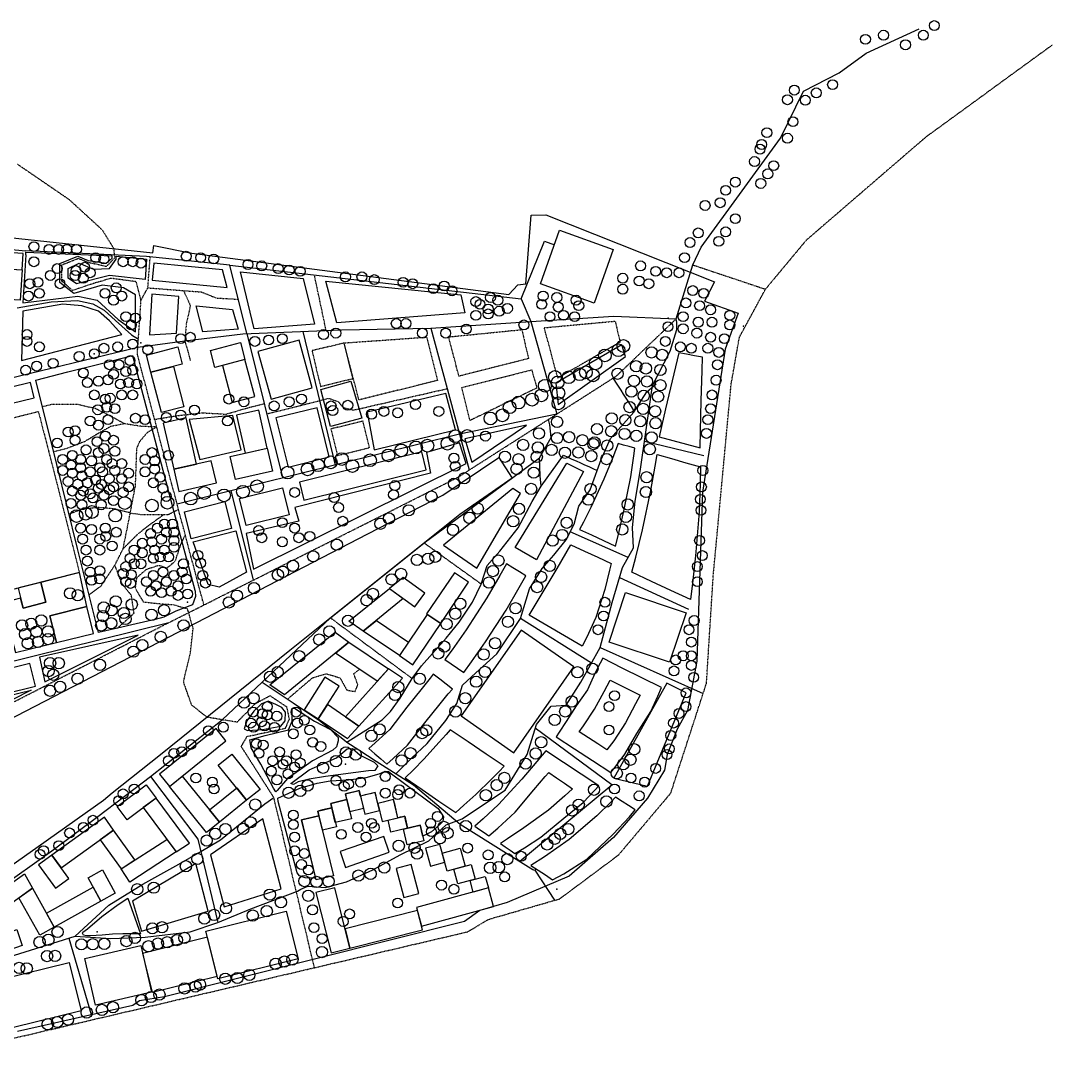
# Model space of a CAD drawing. Header units: metres. Extents: x -41 to 1419, y -123 to 1068.
# Drawn here: x 667 to 1419, y 256 to 1003 of the extents above; entities that cross this region are included whole.
import ezdxf

# ---------------------------------------------------------------- set-up
doc = ezdxf.new("R2010")
doc.units = ezdxf.units.M
for name, pattern in [('Border', [0.012, 0.004, -0.001, 0.004, -0.001, 0.001, -0.001]), ('Center', [0.004, 0.0025, -0.0005, 0.0005, -0.0005]), ('DashDot', [0.006, 0.004, -0.001, 0, -0.001]), ('Dashed', [0.01, 0.005, -0.005]), ('DOT', [1200, 600, -600]), ('Hidden', [0.004, 0.002, -0.002])]:
    doc.linetypes.add(name, pattern=pattern)
for name, color, linetype, true_color in [('Buildings', 32, 'Continuous', 0xbf7500), ('bus stops', 225, 'Continuous', 0xa05c8b), ('Cycle Park', 18, 'Continuous', 0x000000), ('Green_Spaces', 3, 'Continuous', 0x1bff00), ('metro', 18, 'Continuous', 0x000000), ('parking', 122, 'Continuous', 0x1ccbb2), ('Pavement', 252, 'Continuous', 0x829093), ('Site', 225, 'Continuous', 0xb22c80), ('Street', 26, 'Continuous', 0x782a1d), ('Tree$Tree_type_1', 18, 'Continuous', 0x000000), ('Tree$Tree_type_2', 99, 'Continuous', 0x184c16)]:
    doc.layers.add(name, color=color, linetype=linetype, true_color=true_color)

msp = doc.modelspace()

# ---------------------------------------------------------------- linework, layer by layer
at = {"layer": 'Buildings'}
for points in [[(603.52, 825.14), (668.47, 821.13), (669.21, 833.05), (604.26, 837.06)], [(655.94, 821.9), (668.47, 821.13), (667.11, 799.08), (654.57, 799.85)], [(763.13, 813.59), (817.71, 808.34), (814.42, 821.23), (764.33, 826.05)], [(827.63, 819.7), (873.29, 814.78), (881.31, 781.45), (837.4, 778.11)], [(889.66, 812.98), (988.09, 802.88), (991.03, 789.75), (897.77, 782.49)], [(761.15, 773.66), (780.88, 775.02), (782.47, 801.7), (762.89, 803.36)], [(795.21, 794.95), (821.71, 792.13), (825.72, 777.85), (800.06, 775.89)], [(827.52, 768.2), (830.79, 755.79), (808.81, 750.01), (805.54, 762.42)], [(849.87, 726.81), (879.83, 735.12), (870.2, 769.83), (840.25, 761.52)], [(781.8, 764.99), (785.07, 752.47), (762.24, 746.5), (758.96, 759.02)], [(1162.44, 691.4), (1162.68, 703.76), (1163.2, 725.8), (1163.85, 747.84), (1164.17, 757.53), (1158.37, 758.56), (1152.57, 759.6), (1146.77, 760.64), (1142.02, 740.28), (1137.27, 719.92), (1132.52, 699.56), (1142.49, 696.84), (1152.46, 694.12)], [(830.79, 755.79), (814.45, 751.49), (821.53, 724.6), (837.86, 728.9)], [(762.24, 746.5), (778.63, 750.79), (786.3, 721.42), (769.91, 717.14)], [(601.25, 721.2), (603.96, 710.09), (677.11, 727.92), (674.4, 739.03)], [(862.13, 677.5), (892.08, 684.87), (883.28, 720.64), (853.33, 713.27)], [(778.93, 675.9), (795.51, 679.68), (787.85, 713.25), (771.28, 709.47)], [(1102.57, 694.61), (1098.68, 684.33), (1092.28, 668.76), (1082.71, 648.01), (1077.37, 637.43), (1074.56, 632.1), (1083.29, 628.04), (1092.01, 623.98), (1100.74, 619.92), (1102.82, 628.41), (1106.93, 646.54), (1111.8, 670.32), (1114.11, 685.67), (1114.88, 691.3), (1110.78, 692.4), (1106.67, 693.51)], [(823.86, 668.36), (820.06, 685.14), (847.03, 691.24), (850.83, 674.46)], [(873.67, 653.35), (962.82, 675.39), (959.56, 688.57), (870.41, 666.54)], [(1112.55, 600.83), (1115.51, 611.87), (1120.44, 631.8), (1126.53, 660.46), (1129.62, 678.06), (1130.99, 686.72), (1141.51, 683.68), (1152.03, 680.65), (1162.55, 677.61), (1162.45, 665.28), (1161.76, 644.97), (1158.97, 612.76), (1156.9, 592.88), (1155.46, 580.96), (1141.15, 587.58), (1126.85, 594.2)], [(809.94, 665.92), (806.25, 682.13), (778.93, 675.9), (782.63, 659.69)], [(1027.54, 618.87), (1065.3, 680.27), (1077.39, 674.3), (1043.07, 609.92)], [(826.77, 654.62), (858.21, 662.35), (863.07, 642.58), (831.63, 634.85)], [(975.34, 620.51), (999.69, 603.93), (1031.4, 658.1), (1025.85, 661.87)], [(786.74, 644.96), (816.06, 652.34), (821.02, 632.63), (791.69, 625.26)], [(1076.54, 547.05), (1063.67, 554.54), (1050.81, 562.03), (1037.94, 569.52), (1048.05, 586.61), (1058.16, 603.7), (1068.26, 620.8), (1078.02, 616.29), (1087.77, 611.78), (1097.52, 607.27), (1096.44, 602.41), (1092.91, 588.31), (1086.37, 567.98), (1079.6, 553.09)], [(1021.34, 607.11), (1016.55, 598.46), (1007.02, 582.17), (991.98, 558.97), (981.71, 544.48), (976.49, 537.43), (981.08, 534.23), (985.66, 531.04), (990.24, 527.84), (995.79, 535.66), (1006.06, 550.15), (1021.1, 573.35), (1030.63, 589.64), (1035.42, 598.29), (1030.73, 601.23), (1026.03, 604.17)], [(936.08, 589.12), (954.5, 575.63), (961.76, 585.55), (946.07, 597.04)], [(973.39, 563.57), (993.62, 593.59), (983.34, 600.52), (963.11, 570.5)], [(682.07, 593.45), (665.43, 589.21), (669.11, 574.76), (685.75, 579)], [(906.45, 565.31), (936.08, 589.12), (946.13, 581.76), (916.96, 557.9)], [(693.51, 549.66), (720.3, 556.29), (715.45, 575.86), (688.67, 569.24)], [(943.31, 540.15), (916.96, 557.9), (926.63, 565.81), (949.98, 550.04)], [(953.14, 533.52), (973.39, 563.57), (963.56, 570.2), (943.31, 540.15)], [(848.78, 518.85), (896.57, 557.26), (906.56, 549.91), (859.53, 511.67)], [(988.22, 496.26), (1026.61, 469.39), (1070.34, 531.88), (1031.96, 558.74)], [(906.56, 549.91), (935.26, 530.6), (927.16, 521.48), (896.8, 541.98)], [(611.22, 501.3), (678.07, 517.8), (673.97, 534.41), (607.12, 517.91)], [(1134.21, 516.82), (1119.95, 523.95), (1105.69, 531.08), (1091.43, 538.21), (1089.58, 534.57), (1085.64, 527.03), (1080.37, 515.19), (1072.14, 503.64), (1064.82, 492.08), (1059.72, 484.31), (1057.54, 480.97), (1070.77, 472.35), (1084.01, 463.73), (1097.24, 455.1), (1100.41, 459), (1107.59, 468.36), (1116.34, 483.35), (1126.5, 499.43), (1131.66, 510.62)], [(935.26, 530.6), (904.03, 495.5), (913.83, 488.74), (945.53, 523.69)], [(967.97, 526.52), (965.77, 523.76), (959.85, 516.33), (948.75, 502.51), (936.23, 486.41), (925.71, 476.51), (921.06, 472.46), (925.42, 468.67), (929.77, 464.87), (934.13, 461.08), (938.78, 465.12), (949.29, 475.03), (961.81, 491.12), (972.91, 504.94), (978.83, 512.37), (982.05, 515.78), (977.36, 519.36), (972.66, 522.94)], [(884.22, 494.12), (899.36, 517.99), (889.04, 524.53), (873.91, 500.66)], [(1096.74, 522.2), (1104.02, 518.62), (1111.3, 515.04), (1118.58, 511.46), (1115.41, 504.95), (1108.02, 491.21), (1099.41, 478.18), (1094.49, 471.44), (1087.78, 475.86), (1081.06, 480.29), (1074.35, 484.72), (1077.4, 489.1), (1085.42, 501.26), (1092.58, 513.96)], [(913.83, 488.74), (890.85, 504.58), (884.22, 494.12), (905.37, 479.77)], [(775.71, 444.92), (816.95, 478.1), (809.83, 486.96), (768.58, 453.78)], [(980.23, 486.03), (977.35, 482.76), (972.07, 476.83), (961.32, 465.04), (953.25, 456.69), (947.57, 451.03), (959.81, 442.63), (972.05, 434.23), (984.29, 425.83), (990.31, 431.13), (998.89, 438.95), (1010.36, 450.05), (1016, 455.63), (1019.5, 459.68), (1006.41, 468.47), (993.32, 477.25)], [(831.97, 434.76), (811.3, 460.45), (821.12, 468.35), (841.79, 442.66)], [(1088.59, 445.36), (1075.69, 453.87), (1062.78, 462.37), (1049.87, 470.88), (1043.49, 463.03), (1032.44, 450.21), (1015.37, 431.7), (1004.39, 421.37), (998.21, 415.9), (1001.61, 413.6), (1005, 411.3), (1008.4, 409), (1014.99, 414.47), (1027.74, 426.05), (1041.34, 442.34), (1049.49, 451.99), (1052.06, 455.12), (1057.81, 451.14), (1063.57, 447.17), (1069.32, 443.2), (1063.72, 437.96), (1051.83, 427.6), (1034, 414.68), (1022.12, 406.65), (1016.86, 403.26), (1020.37, 400.88), (1023.89, 398.5), (1027.4, 396.12), (1034.47, 400.22), (1046.24, 407.82), (1063.19, 421.79), (1077.24, 433.23), (1085.71, 442.16)], [(775.71, 444.92), (785.06, 452.44), (812.12, 418.8), (802.77, 411.28)], [(737.7, 430.23), (758.86, 445.95), (766, 436.34), (744.84, 420.62)], [(812.12, 418.8), (804.9, 427.77), (824.75, 443.74), (831.97, 434.76)], [(766, 436.34), (756.66, 429.41), (780.63, 397.17), (790.35, 403.56)], [(907.07, 426.32), (903.92, 439.4), (913.87, 441.8), (917.03, 428.71)], [(914.84, 437.81), (918.01, 424.64), (928.83, 427.25), (925.65, 440.41)], [(1100.65, 437), (1097.52, 433.76), (1087.07, 423.41), (1067.02, 406.15), (1049.07, 393.51), (1039.14, 387.28), (1044.39, 383.84), (1049.64, 380.4), (1054.89, 376.95), (1063, 381.34), (1079.81, 391.98), (1099.09, 410.19), (1110.81, 422.78), (1115.14, 427.82), (1110.31, 430.88), (1105.48, 433.94)], [(887.21, 412.96), (883.84, 426.95), (893.96, 429.39), (897.34, 415.4)], [(896.59, 418.5), (893.21, 432.51), (904.9, 435.33), (908.28, 421.32)], [(927.55, 432.53), (930.75, 419.26), (942.24, 422.03), (939.04, 435.3)], [(690.15, 394.87), (696.85, 385.59), (735.05, 413.13), (728.36, 422.41)], [(805.74, 395.12), (815.53, 357.22), (857.13, 370.23), (843.78, 421.16)], [(882.55, 376.75), (872.01, 420.48), (884.66, 423.53), (895.2, 379.8)], [(935.01, 420.29), (947.14, 423.21), (949.25, 414.45), (937.12, 411.53)], [(946.15, 413.7), (958.44, 416.67), (961.2, 405.23), (948.9, 402.26)], [(735.05, 413.13), (725.3, 406.1), (740.53, 384.97), (750.64, 391.45)], [(740.53, 384.97), (773.81, 406.34), (780.63, 397.17), (746.78, 375.23)], [(904.1, 385.95), (935.9, 396.89), (931.93, 408.4), (900.13, 397.46)], [(976.32, 389.75), (972.82, 402.65), (962.34, 399.8), (965.84, 386.91)], [(991.17, 386.77), (978.1, 383.22), (974.55, 396.29), (987.62, 399.84)], [(692.76, 370.7), (702.51, 377.73), (690.15, 394.87), (680.4, 387.84)], [(725.85, 361.35), (716.49, 378.23), (726.91, 384.04), (736.29, 367.13)], [(748.79, 361.33), (755.51, 339.48), (803.89, 353.95), (794.97, 388.69)], [(940.94, 385.12), (946.48, 363.93), (957.51, 366.81), (951.96, 388)], [(998.54, 377.37), (985.91, 373.94), (983.02, 384.55), (995.65, 387.98)], [(640.32, 345.02), (633.21, 354.9), (670.23, 381.21), (676.01, 370.8)], [(1008.14, 370.94), (997.03, 367.92), (994.75, 376.34), (1005.85, 379.36)], [(676.01, 370.8), (691.74, 342.43), (681.31, 336.46), (666.13, 363.66)], [(691.74, 342.43), (686.07, 352.65), (720.19, 371.57), (725.85, 361.35)], [(882.5, 367.59), (893.59, 323.69), (907.23, 327.13), (896.14, 371.04)], [(959.41, 343.19), (1011.81, 357.42), (1008.14, 370.94), (955.74, 356.71)], [(907.23, 327.13), (960.09, 340.48), (956.55, 354.51), (903.69, 341.16)], [(636.03, 330.2), (664.55, 340.62), (668.56, 328.96), (643.28, 320.21)], [(714.12, 319.5), (754.81, 328.93), (762.68, 294.94), (721.99, 285.52)], [(653.4, 304.41), (702.58, 316.72), (711.4, 281.53), (662.22, 269.21)]]:
    msp.add_lwpolyline(points, close=True, dxfattribs=at)
at = {"layer": 'Buildings', "linetype": 'Border'}
for points in [[(1048.86, 778.97), (1100.46, 783.74), (1104.13, 768.55), (1058.66, 742.31)], [(979.23, 772.29), (1032.44, 777.56), (1037.35, 756.47), (986.58, 743.57)], [(885.85, 736.2), (909.37, 741.89), (903.08, 767.87), (879.56, 762.18)], [(903.08, 767.87), (963.08, 772.11), (970.95, 740.59), (913.72, 726.32)], [(988.6, 735.4), (1039.76, 748.19), (1043.37, 735.05), (994.66, 711.35)], [(898.06, 685.97), (921.42, 691.57), (916.79, 710.87), (893.44, 705.27)]]:
    msp.add_lwpolyline(points, close=True, dxfattribs=at)
at = {"layer": 'Buildings', "linetype": 'DashDot'}
msp.add_lwpolyline([(607.26, 699.38), (680.31, 718), (710.22, 600.63), (637.17, 582.01)], close=True, dxfattribs=at)
at = {"layer": 'Buildings', "linetype": 'Continuous'}
msp.add_lwpolyline([(830.95, 687.6), (847.03, 691.24), (840.79, 718.82), (824.71, 715.18)], close=True, dxfattribs=at)
at = {"layer": 'bus stops'}
for p in [(1139, 786), (1187, 778.36), (721, 760), (1058, 370)]:
    msp.add_point(p, dxfattribs=at)
at = {"layer": 'Cycle Park'}
for p in [(755, 768), (789, 579), (904, 461), (723, 339)]:
    msp.add_point(p, dxfattribs=at)
at = {"layer": 'Green_Spaces'}
for points in [[(671, 832), (669, 797), (709, 802), (723, 799), (738.48, 785), (751, 776), (751, 803), (742.36, 808), (726.77, 810), (706, 804), (696, 812), (696, 825.66), (709, 831), (716.42, 828), (730, 826), (734, 829.5), (734, 831.32)], [(671, 832), (671.11, 834), (734, 831.32)], [(830.25, 486.9), (832.52, 485.55), (843.54, 486.41), (856.89, 488.73), (859.95, 492.59), (860.32, 498.96), (857.62, 502.33), (853.21, 504.65), (847.58, 507.04), (842.74, 504.96), (837.11, 499.57), (832.03, 492.53), (830.25, 486.9), (832.52, 485.55), (843.54, 486.41)], [(853.31, 440.84), (851.6, 443.65), (842.21, 461.14), (835.24, 472.95), (834.24, 478.78), (845.48, 481.91), (862.41, 486.03), (865.25, 492.43), (865.11, 497.98), (865.11, 501.96), (866.78, 501.96), (881.34, 492.43), (893.05, 486.37), (898.58, 480.58), (898.7, 478.19), (897.54, 473.66), (894.84, 471.39), (880.05, 463.53), (871.21, 457.22), (861.81, 450.6), (854.35, 441.94), (853.31, 440.84), (851.6, 443.65), (842.21, 461.14)], [(866.09, 446.22), (864.1, 447.08), (877.66, 456.88), (897.46, 465.65), (905.25, 472.22), (909.03, 472.45), (914.77, 467.61), (924.98, 462.47), (927.47, 459.9), (925.43, 456.57), (920.82, 456.2), (889.53, 452.19), (877.51, 450.22), (869.65, 448.26), (866.09, 446.22), (864.1, 447.08), (877.66, 456.88)], [(745.52, 363.52), (754.74, 337.51), (741.82, 337.63), (734.35, 337.39), (726.85, 336.6), (717.97, 335.96), (715.44, 336.01), (713.11, 336.6), (712.46, 337.99), (712.71, 338.78), (716.03, 341.21), (726.51, 350.16), (738.31, 359), (745.52, 363.52), (754.74, 337.51), (741.82, 337.63)]]:
    msp.add_lwpolyline(points, dxfattribs=at)
for points in [[(758, 814), (732, 817), (708, 811), (702, 815), (702, 822), (710, 826), (720.51, 821.59), (732, 822), (737, 829), (737, 831), (759, 829)], [(1057.19, 738.52), (1059.07, 723), (1108, 758), (1105.44, 766.45)], [(765.32, 566.45), (751.57, 563.27), (737.82, 560.1), (724.07, 556.92), (708.83, 618.18), (693.59, 679.44), (678.35, 740.7), (701.82, 746.73), (725.29, 752.77), (748.76, 758.8), (763.91, 701.8), (779.06, 644.79), (794.22, 587.79), (794.45, 587.06), (794.8, 583.29), (792.45, 577.13), (780.49, 572.6), (771.6, 568.19)], [(886, 734), (908, 740), (916, 713), (893, 707)], [(919.69, 717.43), (925, 690), (984.09, 704.59), (977, 731)], [(790, 712), (798, 683), (828, 690), (822, 715)], [(991, 698), (996, 681), (1036, 708)], [(831.6, 629.12), (837, 603), (992, 680), (987, 695), (963, 688), (966, 673), (867, 648), (870, 638)], [(793, 623), (824, 631), (832, 601), (812, 590), (804, 592)], [(681, 539), (685, 521), (753, 555)], [(1138, 520), (1099.62, 450.92), (1124, 445), (1152.1, 513)], [(572, 458), (564, 488), (675, 515), (604, 479)], [(854.69, 436.25), (870.64, 443.58), (883.41, 447.28), (892.93, 448.95), (906.31, 449.78), (918.96, 451.37), (928.56, 454.09), (932.87, 455.9), (935.36, 455.75), (937.63, 454.09), (971.51, 428.7), (975.3, 422.79), (974.85, 419.31), (973, 417.32), (966.6, 411.91), (960.39, 408.6), (959.74, 411.29), (959.09, 413.98), (958.44, 416.67), (955.38, 415.93), (952.32, 415.19), (949.25, 414.45), (948.55, 417.37), (947.84, 420.29), (947.14, 423.21), (945.51, 422.82), (943.87, 422.43), (942.24, 422.03), (941.17, 426.46), (940.11, 430.88), (939.04, 435.3), (935.21, 434.38), (931.38, 433.46), (927.55, 432.53), (926.92, 435.16), (926.29, 437.79), (925.65, 440.41), (922.05, 439.54), (918.44, 438.68), (914.84, 437.81), (914.52, 439.14), (914.19, 440.47), (913.87, 441.8), (910.56, 441), (907.24, 440.2), (903.92, 439.4), (904.25, 438.04), (904.58, 436.68), (904.9, 435.33), (901.01, 434.39), (897.11, 433.45), (893.21, 432.51), (893.46, 431.47), (893.71, 430.43), (893.96, 429.39), (890.59, 428.57), (887.21, 427.76), (883.84, 426.95), (884.11, 425.81), (884.39, 424.67), (884.66, 423.53), (880.45, 422.51), (876.23, 421.49), (872.01, 420.48), (875.43, 406.32), (878.84, 392.16), (882.25, 378.01), (880.85, 378.02), (874.64, 378.26), (870.41, 379.85), (868.83, 381.95), (855.05, 433.97)]]:
    msp.add_lwpolyline(points, close=True, dxfattribs=at)
at = {"layer": 'metro'}
msp.add_point((1194, 780), dxfattribs=at)
at = {"layer": 'parking'}
for points in [[(1046, 811), (1060, 850), (1099.14, 835.95), (1085.14, 796.95)], [(1096, 550), (1108, 586), (1152.1, 571.3), (1140.1, 535.3)], [(802.37, 339.5), (860.88, 353.97), (869.45, 319.32), (810.93, 304.85)]]:
    msp.add_lwpolyline(points, close=True, dxfattribs=at)
at = {"layer": 'Pavement'}
for points in [[(669, 791), (668, 755), (741, 774), (732, 784), (724, 791), (712, 795), (698, 796)], [(639.01, 574.79), (643.39, 557.91), (658.55, 561.85), (663.61, 542.33), (693.51, 549.66), (688.67, 569.24), (715.45, 575.86), (710.22, 600.63), (682.07, 593.45), (685.75, 579), (669.11, 574.76), (667.27, 581.99)], [(810.46, 306.79), (803.47, 335.03), (756.07, 323.31), (763.06, 295.07)]]:
    msp.add_lwpolyline(points, close=True, dxfattribs=at)
at = {"layer": 'Site'}
for points in [[(549.86, 856.4), (763.63, 833.5), (764.41, 838.87), (792.05, 833.2), (1023.06, 803.22), (1029.67, 810.16), (1035.37, 810.99), (1039.3, 860.86), (1049.98, 861.08), (1172.79, 812.26), (1165.46, 798.31), (1189.98, 789.5), (1180.54, 763.23), (1163.99, 659.08), (1161.52, 580.35), (1159.87, 536.03), (1153.12, 500.11), (1145.77, 486.57), (1138.27, 468.11), (1136.47, 456.69), (1124.1, 436.29), (1099.26, 407.56), (1067.06, 379.62), (1021.73, 360.34), (1001.89, 354.5), (990.64, 346.44), (772.08, 291.62), (754.01, 288.65), (748.98, 285.43), (664.98, 266.3)], [(606.09, 466.12), (670.91, 499.67), (782.08, 557.23), (920.29, 628.79), (974.86, 657.04), (1015.81, 684.37), (1025.56, 669.33), (987.3, 643.04), (863.53, 543.93), (769.3, 467.92), (734.12, 439.9), (727.7, 434.53), (680.03, 400.89), (570.24, 323.41)]]:
    msp.add_lwpolyline(points, dxfattribs=at)
at = {"layer": 'Street'}
for p, q in [((1283.44, 979.02), (1322.02, 996.52)), ((1263.63, 964.61), (1283.44, 979.02)), ((1237.74, 951.14), (1263.63, 964.61)), ((1220.9, 917.1), (1237.74, 951.14)), ((1163.14, 837.68), (1220.9, 917.1)), ((593.57, 842.42), (671.15, 834.97)), ((1032, 800), (1049, 842)), ((1049, 842), (1056.2, 839.42)), ((759.08, 830.83), (671.15, 834.97)), ((1157.01, 824.74), (1163.14, 837.68)), ((819.73, 824.6), (759.08, 830.83)), ((819.73, 824.6), (1032, 800)), ((1145.03, 785.51), (1157.01, 824.74)), ((664.83, 793.55), (689.48, 797.91)), ((689.48, 797.91), (708.66, 798.82)), ((708.66, 798.82), (719.9, 796.39)), ((1032, 800), (1039.11, 783.37)), ((719.9, 796.39), (728.24, 791.77)), ((728.24, 791.77), (736.56, 784.27)), ((736.56, 784.27), (748.08, 773.87)), ((1039.11, 783.37), (1058.1, 716.18)), ((1145.33, 782.99), (1145.03, 785.51)), ((1145.41, 777.55), (1145.33, 782.99)), ((1140.62, 761.99), (1145.41, 777.55)), ((748.08, 773.87), (753.1, 770.66)), ((1127.73, 736.83), (1140.62, 761.99)), ((1123.01, 704.58), (1127.73, 736.83)), ((1123.51, 732.35), (1130.36, 738.15)), ((1114.04, 717.36), (1123.51, 732.35)), ((1097.12, 698.2), (1114.04, 717.36)), ((1052.77, 708.31), (1051.87, 712.2)), ((1053.89, 699), (1052.77, 708.31)), ((1118.69, 674.19), (1123.01, 704.58)), ((1045.31, 684.19), (1053.89, 699)), ((1090.19, 682.89), (1097.12, 698.2)), ((961.23, 622.17), (1045.31, 684.19)), ((1045.72, 671.14), (1045.31, 684.19)), ((1046.55, 663.63), (1062.87, 686.11)), ((1087.38, 675.06), (1090.19, 682.89)), ((1046.55, 663.63), (1045.72, 671.14)), ((1082.24, 660.86), (1086.11, 671.56)), ((1086.11, 671.56), (1087.38, 675.06)), ((1115.14, 652.57), (1118.69, 674.19)), ((1039.89, 652.38), (1046.55, 663.63)), ((1073.97, 649), (1082.24, 660.86)), ((1029.91, 633.16), (1039.89, 652.38)), ((1070.61, 635.94), (1073.97, 649)), ((1113.01, 633.39), (1115.14, 652.57)), ((1016.54, 616.2), (1029.91, 633.16)), ((1064.85, 624.58), (1070.61, 635.94)), ((1113.94, 618.64), (1113.01, 633.39)), ((1055.69, 613.29), (1064.85, 624.58)), ((893.03, 567.56), (961.23, 622.17)), ((1105.78, 604.36), (1113.94, 618.64)), ((1007.32, 605.83), (1016.54, 616.2)), ((1047.3, 603.66), (1055.69, 613.29)), ((1002.77, 592.3), (1007.32, 605.83)), ((1037.96, 588.76), (1047.3, 603.66)), ((1098.2, 578.8), (1105.78, 604.36)), ((996.63, 579.04), (1002.77, 592.3)), ((1031.55, 567.09), (1037.96, 588.76)), ((986.94, 564.44), (996.63, 579.04)), ((1089.66, 546.17), (1098.2, 578.8)), ((482.24, 492.01), (775.31, 564.21)), ((814.12, 493.45), (893.03, 567.56)), ((977.47, 552.86), (986.94, 564.44)), ((1014.31, 541.43), (1031.55, 567.09)), ((959.49, 532.73), (977.47, 552.86)), ((999.07, 527.63), (1014.31, 541.43)), ((1075.45, 520.75), (1089.66, 546.17)), ((952.51, 523.44), (959.49, 532.73)), ((989.25, 518.66), (999.07, 527.63)), ((943.73, 509.09), (952.51, 523.44)), ((985.12, 505.39), (989.25, 518.66)), ((1064.76, 503.99), (1075.45, 520.75)), ((865.89, 505.8), (885.18, 492.82)), ((936.88, 499.47), (943.73, 509.09)), ((977.06, 493.01), (985.12, 505.39)), ((1053.82, 503.34), (1064.76, 503.99)), ((930.64, 493.42), (936.88, 499.47)), ((1043.09, 489.87), (1053.82, 503.34)), ((761.91, 451.99), (814.12, 493.45)), ((885.18, 492.82), (903.32, 478.45)), ((904.96, 477.14), (930.64, 493.42)), ((963.43, 476.21), (977.06, 493.01)), ((1036.33, 468.1), (1043.09, 489.87)), ((1098, 446), (1042.29, 487.31)), ((903.32, 478.45), (904.96, 477.14)), ((904.96, 477.14), (913.7, 471.56)), ((952.17, 465.55), (963.43, 476.21)), ((913.7, 471.56), (926.31, 463.32)), ((1020.4, 442.05), (1036.33, 468.1)), ((926.31, 463.32), (953.5, 445.96)), ((943.32, 456.77), (952.17, 465.55)), ((723.65, 422.92), (761.91, 451.99)), ((761.91, 451.99), (796.4, 406.57)), ((940.58, 454.13), (943.32, 456.77)), ((953.5, 445.96), (987.61, 417.34)), ((1030.92, 390.34), (1098, 446)), ((845.26, 432.24), (851.83, 436.74)), ((1000.82, 429.2), (1020.4, 442.05)), ((813.05, 405.98), (845.26, 432.24)), ((988.93, 421.26), (1000.82, 429.2)), ((690, 397.9), (723.65, 422.92)), ((977.32, 416.92), (988.93, 421.26)), ((964.77, 405.29), (977.32, 416.92)), ((987.61, 417.34), (1021.3, 396.19)), ((796.4, 406.57), (811.1, 345.69)), ((798.58, 397.58), (813.05, 405.98)), ((943.9, 395.05), (964.77, 405.29)), ((626.38, 352.76), (690, 397.9)), ((782.6, 388.3), (798.58, 397.58)), ((924.03, 384.22), (943.9, 395.05)), ((1021.3, 396.19), (1040.54, 384.49)), ((756.27, 373.78), (782.6, 388.3)), ((904.78, 375.36), (924.03, 384.22)), ((1040.54, 384.49), (1040.91, 384.25)), ((1040.91, 384.25), (1041.84, 383.91)), ((1041.84, 383.91), (1042.58, 384.55)), ((1042.58, 384.55), (1042.82, 384.87)), ((731.6, 358.32), (756.27, 373.78)), ((835.11, 355.73), (868.94, 368.52)), ((868.94, 368.52), (871.42, 369.99)), ((871.42, 369.99), (876.46, 372.13)), ((876.46, 372.13), (889.21, 371.21)), ((889.21, 371.21), (904.78, 375.36)), ((707.15, 335.74), (731.6, 358.32)), ((811.1, 345.69), (835.11, 355.73)), ((758.13, 335.06), (790.92, 338.92)), ((790.92, 338.92), (811.1, 345.69)), ((579.37, 296.03), (707.15, 335.74)), ((707.15, 335.74), (733.06, 334.2)), ((733.06, 334.2), (758.13, 335.06))]:
    msp.add_line(p, q, dxfattribs=at)
at = {"layer": 'Street', "linetype": 'Hidden'}
for p, q in [((1327, 918), (1419, 985)), ((1240, 843), (1327, 918)), ((1210, 807), (1240, 843)), ((1191, 772), (1210, 807)), ((1185, 738), (1191, 772)), ((1172, 599), (1185, 738)), ((1167, 520), (1172, 599)), ((1141, 440), (1167, 520)), ((1103, 395), (1141, 440)), ((1060, 363), (1103, 395)), ((1008, 348), (1060, 363)), ((993, 339), (1008, 348)), ((640, 256.3), (993, 339))]:
    msp.add_line(p, q, dxfattribs=at)
at = {"layer": 'Street', "linetype": 'Dashed'}
for p, q in [((703, 872), (665, 898)), ((727, 850), (703, 872)), ((735.32, 836.53), (727, 850)), ((735.95, 829.85), (735.32, 836.53)), ((697.24, 824.66), (709.33, 829.5)), ((709.33, 829.5), (716.13, 826.74)), ((729.84, 823.63), (735.95, 829.85)), ((697.31, 812.97), (697.24, 824.66)), ((716.13, 826.74), (729.84, 823.63)), ((705.25, 806.02), (697.31, 812.97)), ((733.14, 814.94), (717.19, 810.17)), ((751.58, 812.44), (733.14, 814.94)), ((755.04, 798.97), (751.58, 812.44)), ((717.19, 810.17), (705.25, 806.02)), ((752.36, 759.73), (755.04, 798.97)), ((800.82, 577.03), (752.36, 759.73)), ((784, 621), (787.28, 628.07)), ((780, 609), (784, 621)), ((774, 604), (780, 609)), ((752, 597), (759, 603)), ((759, 603), (768, 606)), ((768, 606), (774, 604)), ((751, 589), (752, 597)), ((757, 579), (751, 589)), ((766, 578), (757, 579)), ((779, 577), (766, 578)), ((789, 574), (779, 577)), ((793, 560), (789, 574)), ((791, 542), (793, 560)), ((786, 521), (791, 542)), ((792, 504), (786, 521)), ((803.17, 495.24), (792, 504)), ((825.01, 491.68), (838.26, 505.16)), ((838.26, 505.16), (849, 511)), ((849, 511), (861, 503)), ((861, 503), (863, 494)), ((814.12, 493.45), (803.17, 495.24)), ((825.01, 491.68), (814.12, 493.45)), ((863, 494), (860, 487)), ((860, 487), (832, 481)), ((832, 481), (827.99, 474.12)), ((851.83, 436.74), (827.99, 474.12))]:
    msp.add_line(p, q, dxfattribs=at)
at = {"layer": 'Street', "linetype": 'DashDot'}
for p, q in [((760, 808), (761.74, 830.56)), ((755.04, 798.97), (760, 808)), ((760, 808), (786, 806)), ((786, 806), (791, 795)), ((786, 806), (799, 805)), ((799, 805), (810, 800.61)), ((810, 800.61), (825.92, 799.64)), ((791, 795), (788, 782)), ((788, 782), (786.97, 769.32)), ((910, 719), (978.08, 734.56)), ((690, 723), (683.18, 721.3)), ((709, 723), (690, 723)), ((722, 720), (709, 723)), ((834, 721), (844.79, 723.55)), ((885.16, 725.82), (892, 727.52)), ((892, 727.52), (899, 725)), ((899, 725), (902, 721)), ((732, 715), (722, 720)), ((743, 709), (732, 715)), ((764.96, 712.23), (782, 715)), ((782, 715), (800, 717)), ((800, 717), (817, 716)), ((817, 716), (834, 721)), ((902, 721), (910, 719)), ((733, 707), (724, 702)), ((743, 709), (733, 707)), ((756, 707), (743, 709)), ((766.43, 706.69), (756, 707)), ((760, 703), (766.43, 706.69)), ((724, 702), (714, 696)), ((754, 696), (760, 703)), ((714, 696), (701, 691)), ((752, 691), (754, 696)), ((701, 691), (691.32, 688.59)), ((751, 664), (752, 691)), ((747, 643), (751, 664)), ((713, 647), (702.61, 643.18)), ((724, 648), (713, 647)), ((736, 647), (724, 648)), ((747.2, 644), (736, 647)), ((775, 643), (782.36, 646.64)), ((742, 618), (747, 643)), ((747.2, 644), (755, 643)), ((755, 643), (766, 643)), ((762, 636), (771.74, 643)), ((766, 643), (775, 643)), ((753, 629), (762, 636)), ((742, 618), (753, 629)), ((736, 606), (742, 618)), ((726, 591), (736, 606)), ((741, 593), (736, 606)), ((717.23, 584.42), (726, 591)), ((748, 584), (741, 593)), ((750, 571), (748, 584)), ((737.82, 560.1), (750, 571)), ((880, 524), (890, 527)), ((890, 527), (900, 524)), ((910, 527), (914.18, 530.24)), ((913, 519), (910, 527)), ((861.83, 508.52), (880, 524)), ((900, 524), (905, 515)), ((911, 514), (913, 519)), ((905, 515), (911, 514))]:
    msp.add_line(p, q, dxfattribs=at)
at = {"layer": 'Street', "linetype": 'DOT'}
for p, q in [((966.11, 778.53), (1039.11, 783.37)), ((786.97, 769.32), (829.22, 774.57)), ((829.22, 774.57), (901.16, 777.44)), ((901.16, 777.44), (966.11, 778.53)), ((752.7, 764.82), (786.97, 769.32))]:
    msp.add_line(p, q, dxfattribs=at)
at = {"layer": 'Street', "linetype": 'Center'}
for p, q in [((1101.38, 743.81), (1145.03, 785.51)), ((985.69, 669.94), (1101.38, 743.81)), ((766.33, 559.7), (985.69, 669.94)), ((605.37, 477.23), (766.33, 559.7))]:
    msp.add_line(p, q, dxfattribs=at)
at = {"layer": 'Street'}
for points in [[(832.11, 774.69), (819.73, 824.6)], [(832.11, 774.69), (858.11, 669.83)], [(872.86, 776.31), (896.6, 678.88)], [(966.11, 778.53), (994.19, 675.37)], [(987, 701.78), (1058.1, 716.18)], [(781.26, 650.77), (987, 701.78)], [(1121.83, 696.26), (1165, 686)], [(820.56, 660.51), (836.78, 595.1)], [(1109.86, 611.5), (1067.73, 630.26)], [(1103.6, 597), (1154, 574)], [(1083.23, 534.67), (1031.55, 567.09)], [(1089.66, 546.17), (1164.6, 512.61)], [(843.35, 520.91), (865.89, 505.8)], [(1041.84, 383.91), (1056.3, 361.93)], [(702.46, 334.28), (718.68, 278.75)]]:
    msp.add_lwpolyline(points, dxfattribs=at)
at = {"layer": 'Street', "linetype": 'Hidden'}
msp.add_lwpolyline([(1157.01, 824.74), (1210, 807)], dxfattribs=at)
at = {"layer": 'Street', "linetype": 'DashDot'}
for points in [[(889.88, 776.99), (881.34, 817.46)], [(786.97, 769.32), (791, 755)], [(846.6, 716.26), (885.16, 725.82)], [(1002.77, 592.3), (961.23, 622.17)], [(952.51, 523.44), (893.03, 567.56)]]:
    msp.add_lwpolyline(points, dxfattribs=at)
at = {"layer": 'Street', "linetype": 'DOT'}
for points in [[(1039.11, 783.37), (1099.61, 787.38)], [(1099.61, 787.38), (1145.03, 785.51)], [(249.89, 643.61), (752.7, 764.82)]]:
    msp.add_lwpolyline(points, dxfattribs=at)
at = {"layer": 'Street', "linetype": 'Dashed'}
msp.add_lwpolyline([(881.4, 312.85), (851.83, 436.74)], dxfattribs=at)
at = {"layer": 'Street'}
for points in [[(1114.18, 718.71), (1109.15, 726.59), (1104.11, 734.47), (1099.08, 742.35)], [(1062.87, 686.11), (1071.04, 682.42), (1079.21, 678.74), (1087.38, 675.06)]]:
    msp.add_open_spline(points, degree=3, dxfattribs=at)
at = {"layer": 'Tree$Tree_type_1'}
for centre in [(983.06, 665.34), (990.52, 669.35), (966.63, 656), (950.1, 645.97), (929.48, 636.18), (935.7, 640.1), (897.71, 620.94), (880.56, 612.46), (865.68, 605.52), (854.76, 598.98), (858.45, 601.17), (703.39, 585.52), (708.92, 584.12), (824.91, 583.82), (837.34, 589.29), (727.85, 575.27), (736.63, 579.66), (748.29, 577.43), (819.11, 578.9), (727.29, 568.92), (733.64, 573.22), (742.47, 571.18), (762.66, 569.86), (771.81, 573.22), (668.37, 562.17), (675.11, 563.38), (682.33, 565.71), (726.08, 562.17), (733.36, 563.7), (743.72, 566.87), (786.08, 562.17), (670.64, 555.79), (678.78, 557.51), (687.35, 552.18), (687.41, 557.75), (769.44, 553.79), (672.6, 549.18), (680.07, 550.1), (755.99, 547.78), (749.48, 543.01), (688.81, 534.67), (695.07, 534.67), (725.07, 533.44), (687.63, 528.87), (691.09, 526.24), (708.84, 523.34), (688.81, 514.58), (696.07, 517.42)]:
    msp.add_circle(centre, 4.11, dxfattribs=at)
at = {"layer": 'Tree$Tree_type_2'}
for centre, radius in [((1333, 999), 3.61), ((1282.85, 989), 3.61), ((1296, 992), 3.61), ((1325, 992), 3.61), ((1312, 985), 3.61), ((1231, 952), 3.61), ((1258.88, 956), 3.61), ((1226, 945), 3.61), ((1239, 944.68), 3.61), ((1247, 950.01), 3.61), ((1230, 929), 3.61), ((1211, 921), 3.61), ((1226, 917), 3.61), ((1206, 909), 3.61), ((1207.2, 912.4), 3.61), ((1202, 900), 3.61), ((1211.68, 891), 3.61), ((1216, 896.96), 3.61), ((1188, 885), 3.61), ((1206.59, 884), 3.61), ((1181, 879), 3.61), ((1177, 870), 3.61), ((1166, 868), 3.61), ((1188, 858.4), 3.61), ((1161, 848), 3.61), ((1181, 848.76), 3.61), ((1155, 841), 3.61), ((1176, 841.88), 3.61), ((677, 838), 3.61), ((688, 836), 3.61), ((695, 836), 3.61), ((701, 836), 3.61), ((708, 836), 3.61), ((788, 831), 3.61), ((677, 827), 3.61), ((722, 830), 3.61), ((728, 829), 3.61), ((742, 827), 3.61), ((749, 827), 3.61), ((755, 826), 3.61), ((798.5, 830), 3.61), ((808, 829), 3.61), ((833, 825), 3.61), ((843, 824), 3.61), ((1119, 824), 3.61), ((1151, 830), 3.61), ((689, 817), 3.61), ((694, 822), 3.61), ((707, 817), 3.61), ((707.65, 820.55), 3.61), ((714, 823), 3.61), ((718, 819), 3.61), ((855, 822), 3.61), ((863, 821), 3.61), ((871, 820), 3.61), ((904, 816), 3.61), ((916, 816), 3.61), ((1130, 820), 3.61), ((1138, 819), 3.61), ((1147, 819), 3.61), ((674, 811), 3.61), ((680, 812), 3.61), ((696, 811), 3.61), ((713, 815), 3.61), ((925, 814), 3.61), ((946, 812), 3.61), ((953, 811), 3.61), ((975.9, 809.34), 3.61), ((1106, 815), 3.61), ((1118, 813), 3.61), ((1125, 811), 3.61), ((673, 802), 3.61), ((681, 804), 3.61), ((728.77, 804), 3.61), ((737, 808), 3.61), ((741, 802), 3.61), ((968.02, 807.41), 3.61), ((981.63, 805.84), 3.61), ((1009.64, 801), 3.61), ((1048, 802), 3.61), ((1058, 801), 3.61), ((1106, 807), 3.61), ((1157, 806), 3.61), ((1165, 804), 3.61), ((735, 799), 3.61), ((999, 798), 3.61), ((1001.99, 795.98), 3.61), ((1015, 799), 3.61), ((1047, 796), 3.61), ((1059, 794), 3.61), ((1072, 799), 3.61), ((1074, 795), 3.61), ((1152, 797), 3.61), ((1162, 795), 3.61), ((744, 787), 3.61), ((751, 786), 3.61), ((999, 788), 3.61), ((1008, 792.61), 3.61), ((1008, 789), 3.61), ((1016, 791), 3.61), ((1022, 793), 3.61), ((1053, 787), 3.61), ((1062.87, 788), 3.61), ((1071, 787), 3.61), ((1150, 787), 3.61), ((1170, 792), 3.61), ((1184, 788), 3.61), ((748, 781), 3.61), ((941, 782), 3.61), ((948, 782), 3.61), ((1034, 781), 3.61), ((1138.95, 779.7), 3.61), ((1150, 778.19), 3.61), ((1161, 783), 3.61), ((1171, 782.98), 3.61), ((1184, 781), 3.61), ((672, 774), 3.61), ((784, 771), 3.61), ((791, 772), 3.61), ((858, 771), 3.61), ((888, 774), 3.61), ((897, 775), 3.61), ((960, 775), 3.61), ((977, 775), 3.61), ((992, 778), 3.61), ((1160, 775), 3.61), ((1170, 772), 3.61), ((1180, 771), 3.61), ((672, 769), 3.61), ((681, 765), 3.61), ((728, 764), 3.61), ((738, 765), 3.61), ((749, 767), 3.61), ((838, 769), 3.61), ((848, 770), 3.61), ((1102.9, 762.57), 4.64), ((1106.49, 765.65), 4.64), ((1137, 769), 3.61), ((1148, 765), 3.61), ((1156, 764), 3.61), ((1168, 764), 3.61), ((710, 758), 3.61), ((721, 760), 3.61), ((760, 763), 3.61), ((1093, 758.77), 4.64), ((1127.03, 761.01), 4.11), ((1134.74, 759.12), 4.11), ((1176, 761), 3.61), ((679, 751), 3.61), ((691, 753), 3.61), ((732, 752), 3.61), ((739, 752), 3.61), ((747, 755), 3.61), ((1086.2, 752.93), 4.64), ((1115.78, 750.86), 4.11), ((1122.82, 749.33), 4.11), ((1133.42, 748.18), 4.11), ((1175, 752), 3.61), ((671, 748), 3.61), ((713, 746), 3.61), ((731, 741), 3.61), ((735, 745), 3.61), ((744, 747), 3.61), ((749, 748), 3.61), ((1056.64, 743.13), 4.64), ((1066.64, 742.91), 4.64), ((1074.67, 745.1), 4.64), ((1079.15, 746.44), 4.64), ((1084.35, 744.23), 4.64), ((1102.21, 745.45), 4.11), ((1114.15, 740.27), 4.11), ((1174, 740.74), 3.61), ((716, 739), 3.61), ((724, 740), 3.61), ((740, 738), 3.61), ((746, 739), 3.61), ((752, 738), 3.61), ((1049.25, 736.7), 4.64), ((1058.61, 739.07), 4.64), ((1123.62, 739.84), 4.11), ((1133.41, 737.05), 4.11), ((721, 730), 3.61), ((729, 727), 3.61), ((732.55, 727.64), 3.61), ((741, 730), 3.61), ((749, 730), 3.61), ((819, 727), 3.61), ((872, 727), 3.61), ((1030.1, 724.49), 4.64), ((1039.91, 726.57), 4.64), ((1046.78, 729.65), 4.64), ((1059.14, 731.38), 4.64), ((1112.28, 732.43), 4.11), ((1121.28, 729.39), 4.11), ((1131.75, 728.84), 4.11), ((1171, 730), 3.61), ((723.62, 719.19), 3.61), ((730, 721), 3.61), ((736, 720), 3.61), ((794, 719), 3.61), ((830, 725), 3.61), ((852, 722), 3.61), ((863, 725), 3.61), ((893.5, 722), 3.61), ((894.75, 718.62), 3.61), ((905.68, 722.47), 3.61), ((932, 718), 3.61), ((955, 723), 3.61), ((972, 718), 3.61), ((1023.57, 721.01), 4.64), ((1059.14, 723.88), 4.64), ((1111, 721.13), 4.11), ((1120.8, 719.83), 4.11), ((1129.56, 718.08), 4.11), ((1170, 720), 3.61), ((718, 711), 3.61), ((731, 712), 3.61), ((751, 713), 3.61), ((758, 712), 3.61), ((773.48, 713.62), 3.61), ((784, 715.32), 3.61), ((818, 711), 3.61), ((923, 716), 3.61), ((942, 717), 3.61), ((1009.65, 712.85), 4.64), ((1018.35, 715.14), 4.64), ((1058.17, 710.34), 4.11), ((1097.99, 712.93), 4.11), ((1107.88, 711.61), 4.11), ((1118.77, 710.85), 4.11), ((1168, 712), 3.61), ((702, 703), 3.61), ((707, 704), 3.61), ((724, 708), 3.61), ((1087.24, 705.14), 4.11), ((1097.64, 703.54), 4.11), ((1129.93, 709.42), 4.11), ((707, 697), 3.61), ((723, 696), 3.61), ((729, 700), 3.61), ((735, 697), 3.61), ((978.32, 694.45), 4.64), ((984.09, 699.95), 4.64), ((992.68, 700.09), 4.64), ((1006, 700), 3.61), ((1044.98, 701.99), 4.11), ((1058.2, 698.63), 4.11), ((1066.87, 699.32), 4.11), ((1076.6, 696.99), 4.11), ((1085.48, 695.4), 4.11), ((1107.39, 701.57), 4.11), ((1115.9, 700.22), 4.11), ((1127.04, 699), 4.11), ((1167, 702), 3.61), ((694, 695), 3.61), ((715, 690), 3.61), ((724, 688), 3.61), ((728, 691), 3.61), ((736, 689), 3.61), ((763, 688), 3.61), ((944.65, 689.59), 4.64), ((955.39, 691.74), 4.64), ((963.71, 693.08), 4.64), ((1033.41, 693.56), 4.11), ((1044.22, 691.72), 4.11), ((1054.16, 689.93), 4.11), ((1063.87, 687.87), 4.11), ((1073.73, 688.17), 4.11), ((1084.6, 694.24), 4.11), ((1094.75, 693.13), 4.11), ((1125.7, 690.42), 4.11), ((698, 683), 3.61), ((705, 686), 3.61), ((711, 683), 3.61), ((719, 682), 3.61), ((730, 683), 3.61), ((758, 683), 3.61), ((765, 682), 3.61), ((775, 686), 3.61), ((893.3, 680.92), 4.64), ((901.34, 683.31), 4.64), ((921.9, 682.44), 4.64), ((935.25, 685.96), 4.64), ((983, 684), 3.61), ((1020.2, 684.97), 4.11), ((1030.09, 683.19), 4.11), ((1043.33, 684.83), 4.11), ((1083.03, 685.48), 4.11), ((1094.21, 683.32), 4.11), ((698, 675), 3.61), ((704, 679), 3.61), ((705, 673), 3.61), ((711, 677), 3.61), ((718, 674), 3.61), ((725, 677), 3.61), ((727, 674), 3.61), ((734, 680), 3.61), ((736, 675), 3.61), ((741, 680), 3.61), ((746, 673), 3.61), ((758, 674), 3.61), ((765, 676), 3.61), ((861.8, 673.44), 4.64), ((876.38, 675.73), 4.64), ((884.05, 678.85), 4.64), ((909.07, 678.2), 4.64), ((984, 678), 3.61), ((1028.63, 676.15), 4.11), ((1041.19, 673.39), 4.11), ((1164.36, 675), 3.61), ((702, 667), 3.61), ((712, 671), 3.61), ((716, 666), 3.61), ((722, 668), 3.61), ((732, 669), 3.61), ((741, 669), 3.61), ((764, 666), 3.61), ((769, 670), 3.61), ((1123.41, 670.04), 4.11), ((705, 660), 3.61), ((709, 665), 3.61), ((713, 660), 3.61), ((718, 658), 3.61), ((724, 662), 3.61), ((726.2, 664.86), 3.61), ((732.03, 660.96), 3.61), ((735, 663), 3.61), ((742, 659), 3.61), ((746, 663), 3.61), ((771, 662), 3.61), ((801.06, 658.57), 4.64), ((815.52, 656.83), 4.64), ((829.33, 659.5), 4.64), ((839.56, 663.52), 4.64), ((867, 659), 3.61), ((940, 664), 3.61), ((1039.23, 661.52), 4.11), ((1082.57, 661.44), 4.11), ((1122.88, 659.31), 4.11), ((1163.32, 663), 3.61), ((704, 651), 3.61), ((711, 657), 3.61), ((720, 655), 3.61), ((728, 657), 3.61), ((735, 653), 3.61), ((743.24, 651.27), 4.64), ((763, 649.45), 4.64), ((774.31, 651.51), 4.64), ((773.48, 656.08), 3.61), ((791.27, 654.55), 4.64), ((895.79, 655.27), 3.61), ((939, 657.35), 3.61), ((1080.98, 653.72), 4.11), ((1109.64, 650.26), 4.11), ((1162.54, 654), 3.61), ((712, 650), 3.61), ((714.78, 643.48), 4.64), ((719.27, 644.77), 4.64), ((726, 650), 3.61), ((736.26, 642.14), 4.64), ((899, 648), 3.61), ((1000.4, 647.24), 4.11), ((1030.41, 647.04), 4.11), ((1163, 646), 3.61), ((708.07, 641.74), 4.64), ((772, 636), 3.61), ((778, 636), 3.61), ((858, 637), 3.61), ((902, 638), 3.61), ((994.34, 640.52), 4.11), ((1026.17, 638.04), 4.11), ((1065.15, 636.95), 4.11), ((1108.27, 641.11), 4.11), ((711, 633), 3.61), ((719, 632), 3.61), ((729, 633), 3.61), ((737, 630), 3.61), ((762, 629), 3.61), ((767, 633), 3.61), ((773.48, 630), 3.61), ((779, 630), 3.61), ((840.8, 631.25), 3.61), ((867, 633), 3.61), ((982.32, 631.77), 4.11), ((1061.9, 628.01), 4.11), ((1105.63, 632.04), 4.11), ((712.5, 625), 3.61), ((725, 625), 3.61), ((729.33, 627), 3.61), ((756, 622), 3.61), ((763, 623), 3.61), ((770, 625), 3.61), ((779, 624), 3.61), ((843, 626), 3.61), ((858, 623), 3.61), ((870, 626), 3.61), ((878, 627), 3.61), ((1054.92, 623.96), 4.11), ((1162, 624), 3.61), ((715, 617), 3.61), ((725, 617), 3.61), ((734, 620), 3.61), ((750, 617), 3.61), ((756, 615), 3.61), ((765, 617), 3.61), ((772, 617), 3.61), ((779, 619), 3.61), ((796.49, 613.17), 3.61), ((1163.99, 613), 3.61), ((716, 609), 3.61), ((747, 611), 3.61), ((750, 607), 3.61), ((755, 607), 3.61), ((764, 611), 3.61), ((769, 612), 3.61), ((775.11, 612), 3.61), ((786, 607), 3.61), ((798.5, 607.5), 3.61), ((956.01, 609.87), 4.11), ((964.25, 610.71), 4.11), ((969.46, 612.14), 4.11), ((1015.39, 609.39), 4.11), ((1052.8, 605.47), 4.11), ((718, 601), 3.61), ((725, 602), 3.61), ((742, 600), 3.61), ((744, 605), 3.61), ((748, 599), 3.61), ((764, 598.5), 3.61), ((771, 601), 3.61), ((779, 598.5), 3.61), ((785, 601), 3.61), ((800, 598.5), 3.61), ((944.5, 599.62), 4.11), ((1011.39, 601.75), 4.11), ((1046.49, 597.45), 4.11), ((1160.36, 605), 3.61), ((719, 595), 3.61), ((725, 596), 3.61), ((744, 594), 3.61), ((747.38, 592.74), 3.61), ((759, 594), 3.61), ((766, 591), 3.61), ((773.48, 594), 3.61), ((782, 591), 3.61), ((788, 596), 3.61), ((802, 593), 3.61), ((937.55, 595.61), 4.11), ((1008.52, 593.36), 4.11), ((1043.62, 590.04), 4.11), ((1160.36, 594), 3.61), ((762, 587), 3.61), ((770, 586), 3.61), ((777, 587), 3.61), ((782, 584), 3.61), ((789, 585), 3.61), ((924, 585.08), 4.11), ((919.4, 580.51), 4.11), ((987.58, 577.93), 4.11), ((1093, 579), 3.61), ((984, 570.62), 4.11), ((1027.9, 574.64), 4.11), ((1092, 569), 3.61), ((905.84, 565.56), 4.11), ((977.68, 563.08), 4.11), ((1022.39, 564.85), 4.11), ((1158, 565.71), 3.61), ((892.31, 557.8), 4.11), ((1088, 559), 3.61), ((1154.3, 559), 3.61), ((884.93, 551.83), 4.11), ((976.02, 546.71), 4.11), ((1012.97, 549.13), 4.11), ((1156, 550), 3.61), ((870.36, 539.68), 4.11), ((971.63, 541.76), 4.11), ((1004.69, 541), 4.11), ((1150, 540), 3.61), ((1156, 540), 3.61), ((1083.9, 530.61), 4.11), ((1144.59, 537), 3.61), ((1156, 533), 3.61), ((849.15, 524.72), 4.11), ((854.6, 528.09), 4.11), ((958.09, 523.31), 4.11), ((1005.59, 528.26), 4.11), ((1073.02, 528.04), 4.11), ((1143.32, 529), 3.61), ((1157.67, 524.31), 3.61), ((942.49, 517.21), 4.11), ((999.23, 521.16), 4.11), ((837.02, 509.08), 4.11), ((940.06, 511.49), 4.11), ((991.26, 509.08), 4.11), ((1100, 511), 3.61), ((1152.1, 513), 3.61), ((830.11, 506.01), 4.11), ((847, 503), 3.61), ((1068.84, 506.74), 4.11), ((1096, 503), 3.61), ((1152.1, 503), 3.61), ((836.71, 499.02), 3.61), ((843.49, 497.81), 3.61), ((847, 497), 3.61), ((854, 496), 3.61), ((868, 499), 3.61), ((874, 493), 3.61), ((984.16, 499.46), 4.11), ((1056.44, 493.36), 4.11), ((1064.08, 499.48), 4.11), ((1147, 498), 3.61), ((804.05, 485.46), 3.61), ((815, 488), 3.61), ((835, 491), 3.61), ((837, 488), 3.61), ((843, 492), 3.61), ((845, 489), 3.61), ((852.26, 487.93), 3.61), ((869, 491), 3.61), ((878, 486), 3.61), ((928.83, 486.45), 4.11), ((962.91, 485.69), 4.11), ((1096, 486), 3.61), ((1143, 491), 3.61), ((866, 483.21), 3.61), ((922.93, 481.73), 4.11), ((959.78, 483.73), 4.11), ((1046.57, 477.06), 4.11), ((1141, 482), 3.61), ((784.79, 470.16), 3.61), ((791.47, 475.47), 3.61), ((839, 476), 3.61), ((844, 475), 3.61), ((856, 470), 3.61), ((880.05, 477), 3.61), ((886, 474), 3.61), ((904.33, 469.7), 4.11), ((1114.4, 471.96), 4.11), ((1139.94, 472.21), 3.61), ((775, 463.53), 3.61), ((779, 469), 3.61), ((841, 469), 3.61), ((851, 463.53), 3.61), ((861, 463.53), 3.61), ((868, 468), 3.61), ((897.07, 463.27), 4.11), ((911.43, 468.11), 4.11), ((944.84, 463.77), 4.11), ((951.4, 469.03), 4.11), ((1042.56, 468.86), 4.11), ((1111.6, 464.31), 4.11), ((1138.27, 468.11), 3.61), ((850, 456), 3.61), ((858.45, 460.98), 3.61), ((867, 459), 3.61), ((871, 462), 3.61), ((887.7, 458.51), 4.11), ((1035.23, 461.45), 4.11), ((1101.61, 454.51), 4.11), ((1106.37, 461.04), 4.11), ((1130, 458), 3.61), ((795, 451), 3.61), ((807, 448), 3.61), ((854, 449.68), 3.61), ((862.13, 454), 3.61), ((897.14, 449.21), 3.61), ((915, 448), 3.61), ((933, 452), 3.61), ((1019.74, 451.1), 4.11), ((1112, 451), 3.61), ((1122, 448), 3.61), ((750.08, 443), 3.61), ((808.26, 443), 3.61), ((862.57, 440.28), 4.11), ((871.03, 441.69), 4.11), ((876.42, 445.55), 4.11), ((903, 445), 3.61), ((906.24, 446.59), 3.61), ((933, 440), 3.61), ((943.13, 442.42), 3.61), ((951, 440), 3.61), ((1014.17, 445.89), 4.11), ((1085.06, 442.44), 4.11), ((1100, 443), 3.61), ((738.76, 434.4), 3.61), ((742, 439.42), 3.61), ((942, 439), 3.61), ((1006.27, 438.48), 4.11), ((1094.11, 433.9), 4.11), ((1118, 438), 3.61), ((838.25, 431.67), 4.11), ((1069.07, 427.4), 4.11), ((1073.93, 431.6), 4.11), ((720.05, 420.25), 3.61), ((835.01, 418.73), 4.11), ((866, 424), 3.61), ((923, 418), 3.61), ((966, 418), 3.61), ((971, 423), 3.61), ((703, 411), 3.61), ((713.11, 415.08), 3.61), ((809.12, 410.41), 4.11), ((816.53, 413.84), 4.11), ((829.56, 413.95), 4.11), ((866, 417), 3.61), ((901, 410), 3.61), ((913, 415), 3.61), ((925, 415), 3.61), ((966.6, 411.91), 3.61), ((975.55, 415.41), 4.11), ((978.4, 410.9), 4.11), ((991.7, 415.92), 4.11), ((1060.53, 410.26), 4.11), ((1066.35, 413.81), 4.11), ((802.87, 405.42), 4.11), ((867, 408), 3.61), ((919, 408), 3.61), ((972.87, 407.15), 4.11), ((1050.93, 402.62), 4.11), ((1056.45, 406.78), 4.11), ((681.48, 395.42), 3.61), ((684, 398), 3.61), ((695.12, 401.71), 3.61), ((867, 398), 3.61), ((874, 396), 3.61), ((942.81, 401.63), 4.11), ((954.34, 400.21), 4.11), ((956.19, 396.04), 4.11), ((993, 400), 3.61), ((1008, 395), 3.61), ((796.08, 392.09), 4.11), ((872, 388), 3.61), ((1021.91, 392), 4.11), ((1032, 394), 3.61), ((787.75, 386.7), 4.11), ((877, 384), 3.61), ((913.41, 379.96), 4.11), ((922.25, 381.23), 4.11), ((932.22, 385.77), 4.11), ((1009.42, 385.57), 4.11), ((1015.72, 386.06), 4.11), ((874.03, 375.91), 4.11), ((882.87, 375.3), 4.11), ((891.72, 375.68), 4.11), ((974, 373), 3.61), ((1020, 379), 3.61), ((752.33, 370), 4.11), ((764.28, 371.13), 4.11), ((848.89, 366.06), 4.11), ((876.9, 365.25), 4.11), ((983, 370), 3.61), ((857, 360.55), 4.11), ((942, 360), 3.61), ((808.29, 351.3), 4.11), ((816.97, 356.16), 4.11), ((836.47, 350.84), 4.11), ((846.65, 354.02), 4.11), ((880, 355), 3.61), ((907, 352), 3.61), ((770.39, 342.28), 4.11), ((801.2, 348.67), 4.11), ((902.34, 346.51), 3.61), ((694.28, 338.86), 4.11), ((750.56, 334.53), 4.11), ((763.32, 341.52), 4.11), ((786.69, 334.53), 4.11), ((881, 342), 3.61), ((681.13, 331.43), 4.11), ((687.56, 333.17), 4.11), ((711.58, 329.87), 4.11), ((719.88, 329.97), 4.11), ((728.28, 330.25), 4.11), ((744.41, 332.21), 4.11), ((760.49, 328.45), 4.11), ((767.36, 330.4), 4.11), ((774.13, 331.41), 4.11), ((781.16, 332.98), 4.11), ((887, 334), 3.61), ((686.57, 321.32), 4.11), ((692.39, 321.4), 4.11), ((886.88, 324.25), 4.11), ((666.2, 312.72), 4.11), ((671.79, 312.27), 4.11), ((853.04, 315.67), 4.11), ((859.52, 317.27), 4.11), ((865.36, 318.71), 4.11), ((816.39, 304.84), 4.11), ((825.23, 305.36), 4.11), ((833.96, 307.55), 4.11), ((786.7, 297.8), 4.11), ((794.71, 299.08), 4.11), ((798.02, 300.58), 4.11), ((755.38, 289.23), 4.11), ((762.28, 291.5), 4.11), ((768.46, 293.28), 4.11), ((726.54, 282.14), 4.11), ((734.62, 284.08), 4.11), ((701.85, 275.09), 4.11), ((715.53, 280.21), 4.11), ((687.11, 271.74), 4.11), ((694.04, 273.31), 4.11)]:
    msp.add_circle(centre, radius, dxfattribs=at)

doc.saveas('drawing.dxf')
